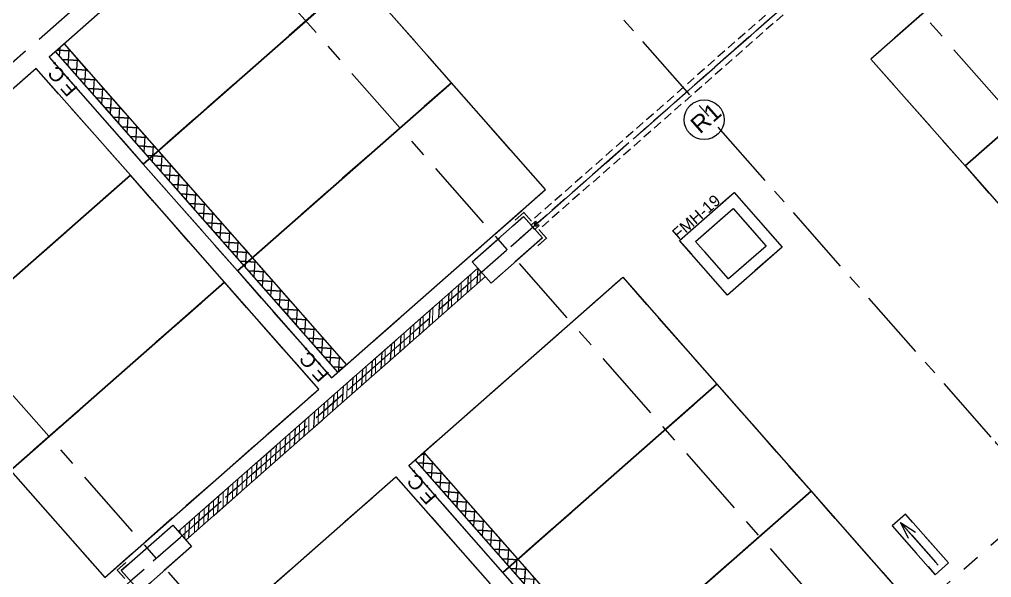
# Model space of a CAD drawing. Header units: millimetres. Extents: x 833946797 to 834440930, y 817746008 to 818399503.
# Drawn here: x 834343138 to 834360191, y 817980448 to 817990244 of the extents above; entities that cross this region are included whole.
import ezdxf

# ---------------------------------------------------------------- set-up
doc = ezdxf.new("R2010")
doc.units = ezdxf.units.MM
doc.header["$LTSCALE"] = 100
for name, pattern in [('CENTER', [2, 1.25, -0.25, 0.25, -0.25]), ('DASHDOT2', [12.7, 6.35, -3.175, 0, -3.175]), ('Grid Line', [22.224999999999994, 12.7, -3.174999999999999, 3.174999999999999, -3.174999999999999]), ('Hidden', [9.524999999999999, 6.35, -3.175])]:
    doc.linetypes.add(name, pattern=pattern)
for name, color, linetype in [('+C-160', 160, 'Hidden'), ('3B50A-DLN-ARC-DWG-1002-P00-LB02$0$DLN660', 1, 'Continuous'), ('A-COLS', 3, 'Continuous'), ('DLN020__', 6, 'Continuous'), ('DLN0401_', 7, 'Continuous'), ('DLN060__', 7, 'Continuous'), ('DLN220__', 7, 'Continuous'), ('DLN660', 1, 'Continuous'), ('DLN810__', 1, 'Continuous'), ('MOE', 6, 'DASHDOT2')]:
    doc.layers.add(name, color=color, linetype=linetype)
for name, color, linetype, lineweight in [('A-GENM', 6, 'Continuous', 9), ('A-WALL', 7, 'Continuous', 9), ('CORNER GUARD', 2, 'Continuous', 50), ('HCL520_T', 7, 'Continuous', 18)]:
    doc.layers.add(name, color=color, linetype=linetype, lineweight=lineweight)
doc.styles.add('3B50A-DLN-ARC-DWG-1002-P00-LB02$0$Standard', font='swiss.ttf')
doc.styles.get("Standard").update_dxf_attribs({"font": 'swiss.ttf'})
doc.styles.add('Swis721tBT', font='swissl.ttf')
doc.dimstyles.new('INTDIM350', dxfattribs={"dimtxt": 350, "dimasz": 200, "dimexe": 100, "dimexo": 150, "dimgap": 100, "dimtad": 1, "dimdec": 0, "dimzin": 9, "dimdsep": 46, "dimtxsty": 'Swis721tBT', "dimblk": 'OPEN30', "dimcen": -125, "dimclrd": 256, "dimclre": 256, "dimclrt": 2, "dimaunit": 1, "dimadec": 1, "dimazin": 0, "dimtfac": 0.4444444444444444, "dimtdec": 0, "dimtix": 1, "dimtmove": 2, "dimatfit": 3, "dimldrblk": 'OPEN30', "dimfxl": 0, "dimtolj": 1, "dimlwd": -1, "dimlwe": -1, "dimarcsym": 0})
pattern_1 = [(86.3501958132782, (834319897.6396546, 817945893.6157944), (-158.428018632318, 10.10571186200697), []), (176.3501958132782, (834319897.6396546, 817945893.6157944), (-10.10571186200697, -158.428018632318), [])]
pattern_2 = [(86.3501958279957, (-1.192092895507812e-07, 1.192092895507812e-07), (-158.4280186349138, 10.10571182131174), [])]

# ---------------------------------------------------------------- blocks, each defined once
blk = doc.blocks.new('DLN_Parking - Parking - 2500 x 5000 _WL_-V7-Car Park_B2_F')
at = {"layer": 'DLN660'}
for p, q in [((2500, 0), (0, 0)), ((0, 0), (0, -5000)), ((2500.000000000001, -5000.000000000002), (2500, 0))]:
    blk.add_line(p, q, dxfattribs=at)
blk = doc.blocks.new('3B50A-DLN-ARC-DWG-1002-P00-LB02$0$DLN_Parking - Parking - 2500 x 5000 _WL_-V2-Car Park_B2_F')
at = {"layer": '3B50A-DLN-ARC-DWG-1002-P00-LB02$0$DLN660'}
for p, q in [((2500, 0), (0, 0)), ((0, 0), (0, -5000)), ((2500.000000000001, -5000.000000000002), (2500, 0)), ((0, -5000), (2500.000000000001, -5000.000000000002))]:
    blk.add_line(p, q, dxfattribs=at)
blk = doc.blocks.new('_Open30')
at = {"color": 0, "linetype": 'ByBlock', "lineweight": -2}
for p, q in [((-1, 0.26794919), (0, 0)), ((0, 0), (-1, -0.26794919)), ((0, 0), (-1, 0))]:
    blk.add_line(p, q, dxfattribs=at)
blk = doc.blocks.new('CORNER GUARD')
at = {"layer": 'CORNER GUARD', "color": 0, "const_width": 20}
blk.add_lwpolyline([(-150.0000007152557, -49.99999976158142), (49.99999976158142, -49.99999988079071), (49.99999952316284, 150.0000001192093)], dxfattribs=at)
at = {"layer": 'Defpoints', "color": 0}
blk.add_lwpolyline([(-150.0000007152557, 1.192092895507812e-07), (-4.76837158203125e-07, 2.384185791015625e-07), (-4.76837158203125e-07, 150.0000001192093)], dxfattribs=at)
blk = doc.blocks.new('*D108')
at = {"layer": 'Defpoints', "color": 0, "ltscale": 1.5}
for p in [(834363936.740536, 817981183.8149395), (834365636.2403159, 817979211.0529723), (834367936.1806675, 817978645.9713734), (834367936.1806675, 817978645.9713734), (834351186.5022662, 817971403.6752965)]:
    blk.add_point(p, dxfattribs=at)
at = {"layer": 'MOE', "linetype": 'Continuous', "ltscale": 1.5}
blk.add_arc((834367936.1806675, 817978645.9713734), 2368.3417899278, 152.4427535798648, 198.5429811794176, dxfattribs=at)
at = {"layer": 'MOE', "ltscale": 1.5, "xscale": 200, "yscale": 200, "zscale": 200}
for p, rotation in [((834365936.4606016, 817979914.8931568), 60.02279805428434), ((834365762.343286, 817977706.0384648), 290.9629367049981)]:
    blk.add_blockref('_Open30', p, dxfattribs=dict(at, rotation=rotation))
at = {"layer": 'MOE', "color": 2, "ltscale": 1.5, "insert": (834365296.1573082, 817978854.0764074), "char_height": 350, "attachment_point": 5, "rotation": 85.49286738039908, "style": 'Swis721tBT'}
blk.add_mtext('\\A1;{\\C1;>30%%D}', dxfattribs=at)
blk = doc.blocks.new('A$C029C5A43')
at = {"layer": '+C-160'}
for p, q in [((72970.96153640747, 45765.69955420494), (67970.96153616905, 45765.69955420494)), ((72970.96153640747, 43265.69955420494), (72970.96153640747, 45765.69955420494)), ((78270.96153593063, 45765.69955384731), (73270.96153569221, 45765.69955384731)), ((73270.96153569221, 45765.69955384731), (73270.96153593063, 43265.69955384731)), ((73420.96153783798, 45656.3479411602), (73530.31315088272, 45765.69955420494)), ((73420.96153759956, 45765.69955432415), (73620.88492941856, 45765.69955420494)), ((73420.96153759956, 38265.69955420494), (73420.96153759956, 45765.69955432415)), ((73620.88662147522, 45600.09931910038), (73455.28638648987, 45765.69955432415)), ((73620.88492941856, 45765.69955420494), (73620.96156406403, 38265.6995524168)), ((73420.96153783798, 45431.84153831005), (73620.88629817963, 45631.76629841328)), ((73620.88891553879, 45375.59062206745), (73420.96153759956, 45575.51800012589)), ((73420.96153783798, 45207.33513522148), (73620.8885922432, 45407.26218950748)), ((73620.89120960236, 45151.08192491531), (73420.96153759956, 45351.01159703732)), ((73420.96153783798, 44982.82873213291), (73620.89088582993, 45182.75808036327)), ((73620.89350366592, 44926.57322800159), (73420.96153759956, 45126.50519394875)), ((73420.96153783798, 44758.32232928276), (73620.89318013191, 44958.25397145748)), ((73620.89579772949, 44702.06453084946), (73420.96153759956, 44901.99879086018)), ((73420.96153783798, 44533.8159263134), (73620.89547395706, 44733.74986243248)), ((73620.89809155464, 44477.55583357811), (73420.96153759956, 44677.49238777161)), ((73420.96153783798, 44309.30952334404), (73620.89776802063, 44509.24575340748)), ((73620.90038561821, 44253.04713642597), (73420.96153759956, 44452.98598456383)), ((73420.96153783798, 44084.80312037468), (73620.9000620842, 44284.74164450169)), ((73620.90267968178, 44028.53843939304), (73420.96153759956, 44228.47958147526)), ((73420.96153783798, 43860.29671728611), (73620.90235590935, 44060.23753547668)), ((73620.90497350693, 43804.02974247932), (73420.96153783798, 44003.97317838669)), ((73420.96153783798, 43635.79031443596), (73620.90464997292, 43835.73342657089)), ((73620.9072675705, 43579.52104532719), (73420.96153759956, 43779.46677541733)), ((73420.96153783798, 43411.2839114666), (73620.90694379807, 43611.22931754589)), ((73620.90956163406, 43355.01234817505), (73420.96153783798, 43554.96037232876)), ((73420.96153783798, 43186.77750849724), (73620.90923786163, 43386.72520852089)), ((73620.91185569763, 43130.50365102291), (73420.96153759956, 43330.45396924019)), ((67970.96153640747, 43265.69955408573), (72970.96153640747, 43265.69955420494)), ((72970.96153616905, 43265.69955432415), (67970.96153593063, 43265.69955432415)), ((72970.96153616905, 40765.69955408573), (72970.96153616905, 43265.69955432415)), ((73270.96153593063, 43265.69955384731), (78270.96153593063, 43265.69955384731)), ((78270.96153593063, 43265.69955420494), (73270.96153569221, 43265.69955408573)), ((73270.96153569221, 43265.69955408573), (73270.96153593063, 40765.69955408573)), ((73420.96153783798, 42962.27110552788), (73620.9115319252, 43162.22109949589)), ((78270.96153593063, 40765.69955408573), (78270.96153593063, 43265.69955420494)), ((73620.9141497612, 42905.99495387077), (73420.96153783798, 43105.94756627083)), ((73420.96153759956, 42737.76470267773), (73620.91382575035, 42937.71699047089)), ((73620.91644382477, 42681.48625683784), (73420.96153783798, 42881.44116294384)), ((73420.96153783798, 42513.25829958916), (73620.9161195755, 42713.21288144588)), ((73620.91873788834, 42456.97755968571), (73420.96153783798, 42656.93475997448)), ((73420.96153783798, 42288.75189673901), (73620.91841363907, 42488.7087726593)), ((73620.9210319519, 42232.46886265278), (73420.96153783798, 42432.4283567667)), ((73420.96153783798, 42064.24549365044), (73620.92070770264, 42264.20466351509)), ((73620.92332577705, 42007.96016561985), (73420.96153783798, 42207.92195379734)), ((73420.96153783798, 41839.73909068108), (73620.9230017662, 42039.70055449009)), ((73620.92561984062, 41783.4514683485), (73420.96153783798, 41983.41555070877)), ((73420.96153783798, 41615.23268771172), (73620.92529582977, 41815.1964455843)), ((73620.92791390419, 41558.94277131557), (73420.96153759956, 41758.9091476202)), ((73420.96153783798, 41390.72628462315), (73620.92758965492, 41590.69233644009)), ((73620.93020772934, 41334.43407416344), (73420.96153759956, 41534.40274453163)), ((73420.96153783798, 41166.21988177299), (73620.92988348007, 41366.18822753429)), ((73620.93250179291, 41109.92537713051), (73420.96153783798, 41309.89634144306)), ((73420.96153783798, 40941.71347880363), (73620.93217754364, 41141.68411839008)), ((73620.93479585648, 40885.41668009758), (73420.96153783798, 41085.38993835449)), ((67970.96153593063, 40765.69955420494), (72970.96153616905, 40765.69955408573)), ((72970.96153593063, 40765.69955396652), (67970.96153593063, 40765.69955396652)), ((67970.96153593063, 40765.69955396652), (67970.96153593063, 38265.69955408573)), ((72970.96153593063, 38265.69955396652), (72970.96153593063, 40765.69955396652)), ((73270.96153593063, 40765.69955408573), (78270.96153593063, 40765.69955408573)), ((78270.96153640747, 40765.69955408573), (73270.96153616905, 40765.69955396652)), ((73270.96153616905, 40765.69955396652), (73270.96153616905, 38265.69955408573)), ((73420.96153783798, 40717.20707571507), (73620.93447136879, 40917.18000936508)), ((73620.93708992004, 40660.90798294544), (73420.96153783798, 40860.88353526592)), ((78270.96153640747, 38265.69955396652), (78270.96153640747, 40765.69955408573)), ((73420.96153783798, 40492.70067286491), (73620.93676567078, 40692.6759005785)), ((73620.93938398361, 40436.3992857933), (73420.96153783798, 40636.37713217735)), ((73420.96153783798, 40268.19427001476), (73620.93905925751, 40468.1717915535)), ((73620.94167804718, 40211.89058864117), (73420.96153783798, 40411.87072908878)), ((73420.96153783798, 40043.68786692619), (73620.94135332108, 40243.6676825285)), ((73620.94397211075, 39987.38189160824), (73420.96153783798, 40187.36432600021)), ((73420.96153783798, 39819.18146407604), (73620.94364738464, 40019.1635736227)), ((73620.94626617432, 39762.87319457531), (73420.96153783798, 39962.85792291164)), ((73420.96153783798, 39594.67506110668), (73620.94594144821, 39794.65946447849)), ((73620.94856023788, 39538.36449742317), (73420.96153783798, 39738.35151982307)), ((73420.96153783798, 39370.16865801811), (73620.94823551178, 39570.1553555727)), ((73620.95085406303, 39313.85580027103), (73420.96153783798, 39513.8451167345)), ((73420.96153783798, 39145.66225504875), (73620.95052909851, 39345.6512465477)), ((73620.95314788818, 39089.3471031189), (73420.96153783798, 39289.33871364594)), ((73420.96153783798, 38921.15585207939), (73620.95282316208, 39121.1471375227)), ((73620.95544195175, 38864.83840608597), (73420.96153783798, 39064.83231055737)), ((73420.96153783798, 38696.64944911003), (73620.95511722565, 38896.64302861691)), ((73620.95773601532, 38640.32970893383), (73420.96153783798, 38840.3259074688)), ((73420.96153783798, 38472.14304625988), (73620.95741128922, 38672.13891947269)), ((73620.96003007889, 38415.82101178169), (73420.96153783798, 38615.81950426102)), ((73546.57508587837, 38265.69955313206), (73420.96153759956, 38391.31310129166)), ((73439.02444839478, 38265.69955384731), (73620.95970535278, 38447.6348105669)), ((67970.96153593063, 38265.69955408573), (72970.96153593063, 38265.69955396652)), ((68420.96153736115, 38215.69955837727, -0.0702877246911642), (68220.96153688431, 38215.69955813885, -0.0702877246911642)), ((68220.96153688431, 38215.69955813885, -0.0702877246911642), (68220.96153736115, 38015.69955825806, -0.0702877246911642)), ((73270.96153616905, 38265.69955408573), (78270.96153640747, 38265.69955396652)), ((73620.96156406403, 38265.6995524168), (73420.96153759956, 38265.69955420494)), ((77520.9615392685, 38215.29969990253, 0.0702877246912921), (77720.96153974533, 38215.29970002174, 0.0702877246912921)), ((77720.96153974533, 38215.29970002174, 0.0702877246912921), (77720.96153950691, 38015.29970002174, 0.0702877246912921)), ((68270.96153736115, 38165.69955432415), (69470.96153712273, 38165.69955396652)), ((68270.96153712273, 37665.69955396652), (68270.96153736115, 38165.69955432415)), ((68270.96153759956, 37665.69955420494, -0.07028772469116415), (68270.96153759956, 38165.69955396652, -0.07028772469116415)), ((68270.96153759956, 38165.69955396652, -0.07028772469116415), (69470.96153759956, 38165.69955396652, -0.07028772469116415)), ((68270.96153736115, 38165.69955396652, -0.07028772469116415), (69470.96153759956, 38165.69955396652, -0.07028772469116415)), ((68270.96153831482, 37665.69955408573, -0.07028772469116415), (68270.96153736115, 38165.69955396652, -0.07028772469116415)), ((68420.96153736115, 38165.69955837727, -0.0702877246911642), (68270.96153712273, 38165.69955813885, -0.0702877246911642)), ((68270.96153712273, 38165.69955813885, -0.0702877246911642), (68270.96153736115, 38015.69955825806, -0.0702877246911642)), ((69470.96153712273, 38165.69955396652), (69470.96153712273, 37665.69955432415)), ((69470.96153759956, 38165.69955396652, -0.07028772469116415), (69470.96153712273, 37665.69955432415, -0.07028772469116415)), ((69470.96153759956, 38165.69955396652, -0.07028772469116415), (69470.96153712273, 37665.69955432415, -0.07028772469116415)), ((76470.96153759956, 38165.69955396652), (77670.96153759956, 38165.69955408573)), ((76470.96153688431, 37665.69955396652), (76470.96153759956, 38165.69955396652)), ((76470.96153688431, 37665.69955396652, -0.07028772469116415), (76470.96153736115, 38165.69955432415, -0.07028772469116415)), ((76470.96153736115, 38165.69955432415, -0.07028772469116415), (77670.96153736115, 38165.69955420494, -0.07028772469116415)), ((76470.96153783798, 37665.69955432415, -0.07028772469116415), (76470.96153759956, 38165.69955420494, -0.07028772469116415)), ((76470.96153759956, 38165.69955420494, -0.07028772469116415), (77670.96153783798, 38165.69955432415, -0.07028772469116415)), ((77520.9615392685, 38165.29970002174, 0.0702877246912921), (77670.96153950691, 38165.29969990253, 0.0702877246912921)), ((77670.96153759956, 38165.69955408573), (77670.96153736115, 37665.69955408573)), ((77670.96153736115, 38165.69955420494, -0.07028772469116415), (77670.96153759956, 37665.69955408573, -0.07028772469116415)), ((77670.96153783798, 38165.69955432415, -0.07028772469116415), (77670.96153783798, 37665.69955396652, -0.07028772469116415)), ((77670.96153950691, 38165.29969990253, 0.0702877246912921), (77670.96153950691, 38015.29970002174, 0.0702877246912921)), ((69470.96153831482, 37969.36982476711), (69516.89141201973, 38015.29969871044)), ((69541.39781522751, 37815.29969882965), (69741.39781498909, 38015.29969871044)), ((69765.90421819687, 37815.29969871044), (69965.90421819687, 38015.29969859123)), ((69990.41062116623, 37815.29969882965), (70190.41062116623, 38015.29969871044)), ((70214.91702413559, 37815.29969871044), (70414.91702413559, 38015.29969871044)), ((70439.42342710495, 37815.29969882965), (70639.42342710495, 38015.29969882965)), ((70663.92983007431, 37815.29969871044), (70863.92983007431, 38015.29969871044)), ((70888.43623328209, 37815.29969894886), (71088.43623304367, 38015.29969871044)), ((71112.94263625145, 37815.29969871044), (71312.94263625145, 38015.29969871044)), ((71337.44903945923, 37815.29969882965), (71537.44903922081, 38015.29969882965)), ((71561.95544219017, 37815.29969882965), (71761.95544219017, 38015.29969859123)), ((71786.46184539795, 37815.29969882965), (71986.46184539795, 38015.29969871044)), ((72010.96824836731, 37815.29969882965), (72210.96824812889, 38015.29969859123)), ((72235.47465133667, 37815.29969894886), (72435.47465133667, 38015.29969871044)), ((72459.98105430603, 37815.29969894886), (72659.98105430603, 38015.29969871044)), ((72684.48745751381, 37815.29969882965), (72884.48745727539, 38015.29969859123)), ((72908.99386024475, 37815.29969882965), (73108.99386024475, 38015.29969871044)), ((73133.50026345253, 37815.29969871044), (73333.50026321411, 38015.29969871044)), ((73358.00666642189, 37815.29969882965), (73558.00666618347, 38015.29969882965)), ((73582.51306962967, 37815.29969882965), (73782.51306915283, 38015.29969859123)), ((73807.01947259903, 37815.29969882965), (74007.01947212219, 38015.29969859123)), ((74031.52587556839, 37815.29969882965), (74231.52587532997, 38015.29969859123)), ((74256.03227853775, 37815.29969882965), (74456.03227829933, 38015.29969859123)), ((74480.53868150711, 37815.29969894886), (74680.53868150711, 38015.29969859123)), ((74705.04508447647, 37815.29969871044), (74905.04508447647, 38015.29969847202)), ((74929.55148768425, 37815.29969894886), (75129.55148744583, 38015.29969847202)), ((75154.05789065361, 37815.29969871044), (75354.05789041519, 38015.29969859123)), ((75378.56429386139, 37815.29969882965), (75578.56429338455, 38015.29969871044)), ((75603.07069683075, 37815.29969871044), (75803.07069659233, 38015.29969859123)), ((75827.57709980011, 37815.29969882965), (76027.57709956169, 38015.29969859123)), ((76052.08350276947, 37815.29969871044), (76252.08350253105, 38015.29969859123)), ((76276.58990573883, 37815.29969882965), (76470.9615380764, 38009.67133104801)), ((77670.96153736115, 37965.69955420494), (77770.96153712273, 37965.6995537281)), ((77670.96153712273, 37865.69955432415), (77670.96153736115, 37965.69955420494)), ((77770.96153736115, 37865.69955396652), (77670.96153712273, 37865.69955432415)), ((77770.96153712273, 37940.69955420494), (77720.96153783798, 37940.69955408573)), ((77720.96153783798, 37940.69955408573), (77720.96153712273, 37890.69955408573)), ((77720.96153712273, 37890.69955408573), (77770.96153712273, 37890.69955432415)), ((77770.96153712273, 37965.6995537281), (77770.96153712273, 37940.69955420494)), ((77770.96153712273, 37890.69955432415), (77770.96153736115, 37865.69955396652)), ((77670.9615392685, 37665.29970061779, 0.07028772469129213), (77670.9615392685, 37815.29970049858, 0.07028772469129213)), ((77720.9615392685, 37615.29970049858, 0.07028772469129213), (77720.96153903008, 37815.29970049858, 0.07028772469129213)), ((69470.96153712273, 37665.69955432415), (68270.96153712273, 37665.69955396652)), ((69470.96153712273, 37665.69955432415, -0.07028772469116415), (68270.96153759956, 37665.69955420494, -0.07028772469116415)), ((69470.96153712273, 37665.69955432415, -0.07028772469116415), (68270.96153831482, 37665.69955408573, -0.07028772469116415)), ((77670.96153736115, 37665.69955408573), (76470.96153688431, 37665.69955396652)), ((77670.96153759956, 37665.69955408573, -0.07028772469116415), (76470.96153688431, 37665.69955396652, -0.07028772469116415)), ((77670.96153783798, 37665.69955396652, -0.07028772469116415), (76470.96153783798, 37665.69955432415, -0.07028772469116415)), ((77520.96153879166, 37665.29970049858, 0.07028772469129213), (77670.9615392685, 37665.29970061779, 0.07028772469129213)), ((77520.96153879166, 37615.29970061779, 0.07028772469129213), (77720.9615392685, 37615.29970049858, 0.07028772469129213)), ((67970.96153640747, 36215.69955432415), (72970.96153640747, 36215.69955420494)), ((72970.96153640747, 36215.69955420494), (72970.96153616905, 33715.69955432415)), ((73270.96153593063, 33715.69955420494), (73270.96153569221, 36215.69955408573)), ((73270.96153569221, 36215.69955408573), (78270.96153593063, 36215.69955408573)), ((73420.96153688431, 36215.69955432415), (73620.78785848618, 36215.6995537281)), ((73420.96153497696, 28715.707701087), (73420.96153688431, 36215.69955432415)), ((73420.96153688431, 36002.57261252403), (73620.78632926941, 36202.39740467072)), ((73620.78271198273, 36170.93429934978), (73576.0174574852, 36215.69955384731)), ((73620.78785848618, 36215.6995537281), (73619.92563080788, 28715.69955408573)), ((78270.96153593063, 36215.69955408573), (78270.96153569221, 33715.69955420494)), ((89070.96153593063, 36215.69955420494), (84070.96153593063, 36215.69955420494)), ((84070.96153593063, 36215.69955420494), (84070.96153593063, 33715.69955420494)), ((73620.75690484047, 35946.45370340347), (73420.96153688431, 36146.24907147884)), ((79446.83030748367, 36042.20568370819, -0.0932832740842328), (80721.83031892776, 36042.20568346977, -0.0932832740842328)), ((79446.83030700684, 34767.2056953907, -0.0932832740842328), (79446.83030748367, 36042.20568370819, -0.0932832740842328)), ((80721.83031892776, 36042.20568346977, -0.0932832740842328), (80721.83031845093, 34767.20569491386, -0.0932832740842328)), ((73420.96153688431, 35778.06620931625), (73620.76051616669, 35977.86518871784)), ((73620.73109769821, 35721.97310733795), (73420.96153664589, 35921.74266839027)), ((79646.83030700684, 35842.20568346977, -0.0932832740842328), (80521.83031892776, 35842.20568335056, -0.0932832740842328)), ((79646.83030724525, 34967.20569491386, -0.0932832740842328), (79646.83030700684, 35842.20568346977, -0.0932832740842328)), ((80521.83031892776, 35842.20568335056, -0.0932832740842328), (80521.83031892776, 34967.20569503307, -0.0932832740842328)), ((73420.96153640747, 35553.5598064661), (73620.73470306396, 35753.33297264576)), ((73620.70529055595, 35497.49251127243), (73420.96153664589, 35697.23626542091)), ((73420.96153664589, 35329.05340349674), (73620.70888996124, 35528.80075669289)), ((73620.6794834137, 35273.01191532612), (73420.96153664589, 35472.72986245155)), ((73420.96153640747, 35104.54700052738), (73620.68307685852, 35304.2685406208)), ((73620.65367650986, 35048.53131937981), (73420.96153640747, 35248.22345936298)), ((73420.96153640747, 34880.0405973196), (73620.65726399422, 35079.73632466793)), ((73620.62786912918, 34824.05072343349), (73420.96153640747, 35023.71705639362)), ((80521.83031892776, 34967.20569503307, -0.0932832740842328), (79646.83030724525, 34967.20569491386, -0.0932832740842328)), ((73420.96153640747, 34655.53419435024), (73620.6314508915, 34855.20410871506)), ((73620.60206222534, 34599.57012736797), (73420.96153640747, 34799.21065318584)), ((73420.96153640747, 34431.02779138088), (73620.60563802719, 34630.67189264297)), ((80721.83031845093, 34767.20569491386, -0.0932832740842328), (79446.83030700684, 34767.2056953907, -0.0932832740842328)), ((73620.57625508308, 34375.08953130245), (73420.96153640747, 34574.70425021648)), ((73420.96153640747, 34206.52138829231), (73620.57982492447, 34406.1396766901)), ((73620.55044794083, 34150.60893547535), (73420.96153640747, 34350.19784724712)), ((73420.96153640747, 33982.01498520374), (73620.55401182175, 34181.60746061802)), ((73620.52464079857, 33926.12833952904), (73420.96153616905, 34125.69144427776)), ((73420.96153616905, 33757.50858235359), (73620.52819871902, 33957.07524466515)), ((73620.49883365631, 33701.64774346352), (73420.96153593063, 33901.18504118919)), ((78270.96153569221, 33715.69955420494), (73270.96153593063, 33715.69955420494)), ((73270.96153640747, 31215.69955432415), (73270.96153640747, 33715.69955444336)), ((73270.96153640747, 33715.69955444336), (78270.96153640747, 33715.69955432415)), ((73420.96153593063, 33533.00217914581), (73620.5023856163, 33732.54302847385)), ((73620.47302675247, 33477.1671475172), (73420.96153593063, 33676.67863821983)), ((78270.96153640747, 33715.69955432415), (78270.96153640747, 31215.69955432415)), ((84070.96153593063, 33715.69955420494), (89070.96153593063, 33715.69955420494)), ((89070.96153593063, 33715.69955444336), (84070.96153569221, 33715.69955432415)), ((84070.96153569221, 33715.69955432415), (84070.96153569221, 31215.69955432415)), ((73420.96153593063, 33308.49577617645), (73620.47657251358, 33508.01081264019)), ((78270.96153640747, 31215.69955432415), (73270.96153640747, 31215.69955432415)), ((73270.96153616905, 31215.69955408573), (78270.96153616905, 31215.69955396652)), ((78270.96153616905, 31215.69955396652), (78270.96153640747, 28715.69955396652)), ((79250.17909669876, 29817.52691054344), (78937.26609230042, 29817.5269100666)), ((78937.26609230042, 29817.5269100666), (78937.26609373093, 28676.85326468945)), ((79250.17909812927, 28676.85326504707), (79250.17909669876, 29817.52691054344)), ((79089.33571720123, 29465.8774933815), (79089.3357181549, 28765.8774933815)), ((78937.26609373093, 28676.85326468945), (79250.17909812927, 28676.85326504707))]:
    blk.add_line(p, q, dxfattribs=at)
at = {"layer": '+C-160', "linetype": 'Hidden'}
blk.add_line((84670.96153640747, 37915.69955420494), (59970.96153736115, 37915.69946432114), dxfattribs=at)
at = {"layer": '+C-160', "lineweight": 18}
for p, q in [((76470.96153712273, 38015.69955408573), (69470.96153736115, 38015.69955420494)), ((76470.96153712273, 37815.69955420494), (69470.96153712273, 37815.69955432415))]:
    blk.add_line(p, q, dxfattribs=at)
at = {"layer": '+C-160', "linetype": 'Hidden', "ltscale": 0.25}
for p, q in [((84620.96153593063, 38015.69955432415), (77720.96153736115, 38015.69955408573)), ((84620.96153616905, 37815.69955408573), (77720.96153688431, 37815.69955396652))]:
    blk.add_line(p, q, dxfattribs=at)
at = {"layer": '+C-160', "linetype": 'Hidden', "ltscale": 0.5}
blk.add_line((84620.96153593063, 37915.69955396652), (77720.96153712273, 37915.69955408573), dxfattribs=at)
at = {"layer": '+C-160', "linetype": 'ByBlock', "lineweight": -2}
for p, q in [((79008.9509601593, 29465.8774933815), (79089.33571696281, 29765.8774933815)), ((79089.33571696281, 29765.8774933815), (79169.72047424316, 29465.87749350071)), ((79089.33571696281, 29765.8774933815), (79089.33571720123, 29465.8774933815))]:
    blk.add_line(p, q, dxfattribs=at)
blk = doc.blocks.new('Leader Mark')
blk.add_lwpolyline([(-1140.673645496368, 156.4565020799637), (0, 156.4565020799637), (0, -156.4565023183823), (-1140.673645496368, -156.4565023183823)], close=True)
blk.add_leader([(-51.64941692352295, -4.386877775192261), (-1051.649416923523, -4.386877775192261)], dimstyle='INTDIM350', override={"dimasz": 300, "dimgap": 100, "dimtad": 0, "dimldrblk": 'Open30'})

msp = doc.modelspace()

# ---------------------------------------------------------------- hatches: boundary and pattern name
at = {"layer": 'A-WALL'}
h = msp.add_hatch(dxfattribs=at)
h.set_pattern_fill('ANSI31', scale=50, angle=-6.361109362927034e-15)
h.set_pattern_definition(pattern_2)
edge = h.paths.add_edge_path()
edge.add_line((834373398.9201546, 817975260.548027), (834373587.7881666, 817975426.7660248))
edge.add_line((834373587.7881668, 817975426.7660248), (834373233.2643241, 817980497.9923743))
edge.add_line((834373233.2643241, 817980497.9923743), (834338943.7585428, 818019460.0237285))
edge.add_arc((834332615.6261824, 818013879.7363707), 8437.112430546018, 41.40656209306128, 102.7631053202158)
edge.add_line((834330751.6949148, 818022108.3830634), (834321993.2614791, 818032060.3016281))
edge.add_line((834321993.2614793, 818032060.3016281), (834277327.4665351, 817992751.0563895))
edge.add_line((834277327.466535, 817992751.0563895), (834277459.5984685, 817992600.9192455))
edge.add_line((834277459.5984687, 817992600.9192456), (834321975.2562567, 818031778.0322049))
edge.add_line((834321975.2562566, 818031778.0322047), (834330680.6719674, 818021886.3572645))
edge.add_arc((834332615.6256013, 818013879.7351375), 8237.113781559863, 41.40793444522251, 103.58612611412508, ccw=False)
edge.add_line((834338793.6214172, 818019327.8918118), (834373038.4656745, 817980416.6081657))
edge.add_line((834373038.4656745, 817980416.6081657), (834373398.9201547, 817975260.5480269))
h = msp.add_hatch(dxfattribs=at)
h.set_pattern_fill('ANSI31', scale=50, angle=-6.361109362927034e-15)
h.set_pattern_definition(pattern_2)
h.paths.add_polyline_path([(834346057.2821354, 817981104.3852928), (834351312.0815407, 817985729.0023799), (834351179.9496241, 817985879.1395056), (834345925.1502182, 817981254.5224183)])
at = {"layer": 'DLN060__'}
h = msp.add_hatch(dxfattribs=at)
h.set_pattern_fill('EARTH', color=251, scale=150, angle=45.00000000000045)
h.set_pattern_definition([(86.35019582799568, (1453154.080526948, 238293.1648491621), (-889.9338408816122, 1011.202382737353), [952.4999999999997, -952.4999999999997]), (86.35019582799568, (1452797.617485166, 238315.9027007818), (-889.9338408816122, 1011.202382737353), [952.4999999999997, -952.4999999999997]), (86.35019582799568, (1452441.154443264, 238338.6405525208), (-889.9338408816122, 1011.202382737353), [952.4999999999997, -952.4999999999997]), (176.3501958279956, (1452329.91271317, 238465.0408502817), (-1011.202382737353, -889.9338408816122), [952.4999999999997, -952.4999999999997]), (176.3501958279956, (1452352.650564909, 238821.5038923025), (-1011.202382737353, -889.9338408816122), [952.4999999999997, -952.4999999999997]), (176.3501958279956, (1452375.388416171, 239177.9669340849), (-1011.202382737353, -889.9338408816122), [952.4999999999997, -952.4999999999997])])
edge = h.paths.add_edge_path()
edge.add_line((834303001.7276638, 817954269.3640027), (834304578.4320031, 817955656.4492704))
edge.add_line((834304578.4320035, 817955656.4492706), (834331037.8483403, 817925591.4898139))
edge.add_line((834331037.84834, 817925591.4898137), (834375206.4562329, 817964463.1732086))
edge.add_line((834375206.4562325, 817964463.1732087), (834374060.8627851, 817980844.7536951))
edge.add_line((834374060.8627853, 817980844.7536948), (834339581.52124, 818020021.9484737))
edge.add_arc((834332615.9355372, 818013881.6562957), 9285.611030570026, 41.3967707884505, 99.60462301211987)
edge.add_line((834331066.6470942, 818023037.1069965), (834322069.7839626, 818033259.9453678))
edge.add_line((834322069.7839628, 818033259.9453679), (834273725.6293017, 817990713.4683118))
edge.add_line((834273725.6293014, 817990713.4683118), (834304578.4320035, 817955656.4492704))
edge.add_line((834304578.4320037, 817955656.4492702), (834303001.7276647, 817954269.3640032))
edge.add_line((834303001.7276647, 817954269.3640034), (834270761.539974, 817990902.8227202))
edge.add_line((834270761.5399741, 817990902.8227199), (834322258.575107, 818036224.0691499))
edge.add_line((834322258.5751069, 818036224.0691499), (834331970.2700638, 818025188.991452))
edge.add_arc((834332622.2949393, 818013717.2690969), 11490.23717038002, 42.02614068141469, 93.25305315063548, ccw=False)
edge.add_line((834341157.6965528, 818021409.6334623), (834375550.7708069, 817982329.9209781))
edge.add_line((834375550.770807, 817982329.9209781), (834377279.0058944, 817963489.7294939))
edge.add_line((834377279.0058941, 817963489.7294935), (834330848.7932926, 817922627.6645511))
edge.add_line((834330848.7932928, 817922627.6645511), (834303001.7276639, 817954269.3640026))
at = {"layer": 'DLN810__'}
h = msp.add_hatch(dxfattribs=at)
h.set_pattern_fill('ANSI37', color=256, scale=49.99999999999999, angle=4.452776554048923e-13)
h.set_pattern_definition(pattern_1)
h.paths.add_polyline_path([(834343769.9825102, 817989682.2415681), (834343920.0621275, 817989814.3228729), (834348875.0665367, 817984184.2312807), (834348724.9293898, 817984052.0993476)])
h = msp.add_hatch(dxfattribs=at)
h.set_pattern_fill('ANSI37', color=256, scale=49.99999999999999, angle=4.452776554048923e-13)
h.set_pattern_definition(pattern_1)
h.paths.add_polyline_path([(834350079.2815361, 817982513.1938069), (834350229.2882844, 817982645.210981), (834355183.587902, 817977014.499122), (834355034.2230319, 817976883.057701)])

# ---------------------------------------------------------------- linework, layer by layer
at = {"layer": 'A-COLS'}
for points in [[(834351080.5865179, 817985992.0425155), (834351981.4092731, 817986784.8340163), (834352311.7390647, 817986409.4912014), (834351410.9163094, 817985616.6997004)], [(834344924.9643565, 817980574.6339272), (834345825.7871119, 817981367.4254277), (834346156.1169037, 817980992.0826132), (834345255.2941486, 817980199.2911123)]]:
    msp.add_lwpolyline(points, close=True, dxfattribs=at)
at = {"layer": 'A-COLS', "elevation": -0.07028772469116415}
for points in [[(834351981.4092729, 817986784.8340163), (834352311.739065, 817986409.4912016), (834351410.9163094, 817985616.6997004), (834351080.5865176, 817985992.0425156)], [(834351410.9163097, 817985616.6997011), (834351080.5865178, 817985992.0425158), (834351981.4092731, 817986784.8340167), (834352311.7390652, 817986409.4912016)], [(834345825.7871122, 817981367.425428), (834346156.1169037, 817980992.0826132), (834345255.2941488, 817980199.2911128), (834344924.964357, 817980574.6339273)], [(834344924.9643569, 817980574.6339271), (834345825.7871122, 817981367.425428), (834346156.1169037, 817980992.0826132), (834345255.2941493, 817980199.291113)]]:
    msp.add_lwpolyline(points, close=True, dxfattribs=at)
at = {"layer": 'A-WALL', "linetype": 'Hidden', "ltscale": 0.25}
for p, q in [((834357297.7733335, 817991263.8152794), (834352118.0424918, 817986705.2641509)), ((834357429.9052507, 817991113.6781534), (834352250.1744086, 817986555.1270248))]:
    msp.add_line(p, q, dxfattribs=at)
at = {"layer": 'A-WALL', "lineweight": 18}
for p, q in [((834351179.6854551, 817985879.4396709), (834345924.8860494, 817981254.8225836)), ((834351311.8173718, 817985729.3025451), (834346057.017966, 817981104.6854577))]:
    msp.add_line(p, q, dxfattribs=at)
at = {"layer": 'Defpoints', "color": 6, "linetype": 'Hidden'}
msp.add_lwpolyline([(834338793.9278483, 818019327.5446653), (834359037.7142786, 817996325.199848), (834355584.5597215, 817993286.1651723), (834357401.3735737, 817991221.7796957), (834338859.4385883, 817974903.4879059)], dxfattribs=at)
at = {"layer": 'DLN020__', "linetype": 'Grid Line'}
for p, q in [((834379458.6173668, 817967067.0465686), (834311905.5131766, 818043825.4040799)), ((834373302.995207, 817961649.6379813), (834305749.8910171, 818038407.9954922)), ((834367147.3730458, 817956232.229393), (834299594.268856, 818032990.586904)), ((834361118.7104143, 818005416.1294194), (834291780.7799315, 817944393.5568396)), ((834366536.1190026, 817999260.5072584), (834297198.1885196, 817938237.9346788)), ((834372812.6492177, 817992128.6936142), (834303474.718735, 817931106.1210346))]:
    msp.add_line(p, q, dxfattribs=at)
at = {"layer": 'DLN0401_', "color": 0}
msp.add_circle((834355148.7682307, 817988483.6047469), 350, dxfattribs=at)
msp.add_circle((834355148.7682307, 817988483.6047469), 350, dxfattribs=at)
at = {"layer": 'DLN220__', "color": 3, "linetype": 'Hidden', "ltscale": 0.5}
msp.add_line((834357363.8392919, 817991188.746716), (834352184.1084502, 817986630.1955879), dxfattribs=at)
at = {"layer": 'DLN220__'}
msp.add_lwpolyline([(834352113.5411896, 817986634.6968902), (834352188.6097528, 817986700.7628483), (834352205.126242, 817986681.9957079), (834352167.591961, 817986648.962729), (834352200.6249398, 817986611.4284471), (834352238.1592212, 817986644.4614265), (834352254.6757112, 817986625.6942856), (834352179.6071478, 817986559.6283274)], close=True, dxfattribs=at)
at = {"layer": 'DLN810__', "color": 2, "linetype": 'CENTER', "ltscale": 10}
msp.add_line((834360184.1327428, 817982913.4504876), (834328026.5274951, 818019453.0734974), dxfattribs=at)
at = {"layer": 'DLN810__'}
for points in [[(834343769.9825102, 817989682.2415681), (834343920.0621275, 817989814.3228729), (834348875.0665367, 817984184.2312807), (834348724.9293898, 817984052.0993476)], [(834350079.2815361, 817982513.1938069), (834350229.2882844, 817982645.210981), (834355183.587902, 817977014.499122), (834355034.2230319, 817976883.057701)]]:
    msp.add_lwpolyline(points, close=True, dxfattribs=at)
at = {"layer": 'DLN810__', "elevation": -0.0932832740842328}
for points in [[(834354717.4350151, 817986364.0024062), (834355674.5592012, 817987206.3433832), (834356516.900163, 817986249.2192141), (834355559.7759767, 817985406.8782374)], [(834354999.7040577, 817986345.9971968), (834355656.5539923, 817986924.0743405), (834356234.6311206, 817986267.2244234), (834355577.7811862, 817985689.1472799)]]:
    msp.add_lwpolyline(points, close=True, dxfattribs=at)
at = {"layer": 'DLN810__', "color": 2, "linetype": 'CENTER', "ltscale": 10}
msp.add_arc((834356430.7045958, 817979610.152568), 5000, 311.3501965866839, 41.35019658668386, dxfattribs=at)

# ---------------------------------------------------------------- block references
at = {"rotation": 41.35019582799567}
msp.add_blockref('A$C029C5A43', (834318889.4698145, 817906820.3266928), dxfattribs=at)
at = {"layer": 'A-GENM', "xscale": -1, "rotation": 311.3501958956196}
msp.add_blockref('Leader Mark', (834358564.755818, 817981457.941509), dxfattribs=at)
at = {"layer": 'CORNER GUARD', "xscale": -1, "rotation": 221.3501958279957}
msp.add_blockref('CORNER GUARD', (834351981.6734422, 817986784.5338533, 0.0702877246912921), dxfattribs=at)
at = {"layer": 'CORNER GUARD'}
for p, rotation in [((834352312.0032337, 817986409.1910385, 0.07028772469129213), 41.3501958279957), ((834344924.9643534, 817980574.63393, -0.0702877246911642), 221.3501958947497)]:
    msp.add_blockref('CORNER GUARD', p, dxfattribs=dict(at, rotation=rotation))
at = {"layer": 'DLN660'}
for name, p, rotation in [('3B50A-DLN-ARC-DWG-1002-P00-LB02$0$DLN_Parking - Parking - 2500 x 5000 _WL_-V2-Car Park_B2_F', (834345309.0286245, 817987706.4285555), 131.3501958279892), ('DLN_Parking - Parking - 2500 x 5000 _WL_-V7-Car Park_B2_F', (834359725.7324483, 817987672.5043018), 131.3501958279961), ('3B50A-DLN-ARC-DWG-1002-P00-LB02$0$DLN_Parking - Parking - 2500 x 5000 _WL_-V2-Car Park_B2_F', (834346960.6775842, 817985829.7144822), 131.3501958279892), ('DLN_Parking - Parking - 2500 x 5000 _WL_-V7-Car Park_B2_F', (834361377.3814079, 817985795.7902282), 131.3501958279961), ('3B50A-DLN-ARC-DWG-1002-P00-LB02$0$DLN_Parking - Parking - 2500 x 5000 _WL_-V2-Car Park_B2_F', (834341330.394789, 817984204.9327612), 131.3501958279892), ('3B50A-DLN-ARC-DWG-1002-P00-LB02$0$DLN_Parking - Parking - 2500 x 5000 _WL_-V2-Car Park_B2_F', (834348612.3265444, 817983953.000409), 131.3501958279892), ('3B50A-DLN-ARC-DWG-1002-P00-LB02$0$DLN_Parking - Parking - 2500 x 5000 _WL_-V2-Car Park_B2_F', (834342982.0437486, 817982328.2186877), 131.3501958279892), ('3B50A-DLN-ARC-DWG-1002-P00-LB02$0$DLN_Parking - Parking - 2500 x 5000 _WL_-V2-Car Park_B2_F', (834344633.6927085, 817980451.504614), 131.3501958279892)]:
    msp.add_blockref(name, p, dxfattribs=dict(at, rotation=rotation))
at = {"layer": 'DLN660', "xscale": -1, "rotation": 131.3501958279677}
for p in [(834349966.678691, 817982414.0948685), (834351618.3276511, 817980537.3807956), (834345988.0448556, 817978912.5990741), (834353269.9766111, 817978660.6667218)]:
    msp.add_blockref('3B50A-DLN-ARC-DWG-1002-P00-LB02$0$DLN_Parking - Parking - 2500 x 5000 _WL_-V2-Car Park_B2_F', p, dxfattribs=at)

# ---------------------------------------------------------------- texts
at = {"layer": 'DLN0401_', "style": 'Swis721tBT'}
msp.add_text('R1', height=300, rotation=41.35019658668386, dxfattribs=at).set_placement((834355076.3416258, 817988222.426529))
msp.add_text('R1', height=300, rotation=41.35019658668386, dxfattribs=at).set_placement((834355076.3416258, 817988222.426529))
at = {"layer": 'DLN810__', "style": '3B50A-DLN-ARC-DWG-1002-P00-LB02$0$Standard'}
for p in [(834344173.6495919, 817989031.586744), (834348584.9335518, 817984019.1907132), (834350475.9745144, 817981870.4634265)]:
    msp.add_text('F.C.', height=249.9999999999999, rotation=131.4180680891445, dxfattribs=at).set_placement(p)
at = {"layer": 'HCL520_T', "insert": (834354564.9472903, 817986519.344684, 0.021014967042459), "char_height": 199.9999999999999, "attachment_point": 1, "rotation": 41.3501958279962}
msp.add_mtext_dynamic_manual_height_columns('{\\C7;FMH-19}', width=3761.782737570777, gutter_width=1, heights=[0], dxfattribs=at)

# ---------------------------------------------------------------- dimensions: what is measured, and where the dimension line sits
at = {"layer": 'MOE', "ltscale": 1.5}
dim = msp.add_angular_dim_2l(base=(834365636.2403159, 817979211.0529723), line1=((834367936.1806678, 817978645.9713737), (834363936.7405362, 817981183.8149397)), line2=((834367936.1806678, 817978645.9713737), (834351186.5022664, 817971403.6752967)), text='{\\C1;>30%%D}', dimstyle='INTDIM350', dxfattribs=at)
dim.commit()
dim.dimension.update_dxf_attribs({"geometry": '*D108', "text_midpoint": (834365296.1573082, 817978854.0764072)})

doc.saveas('drawing.dxf')
